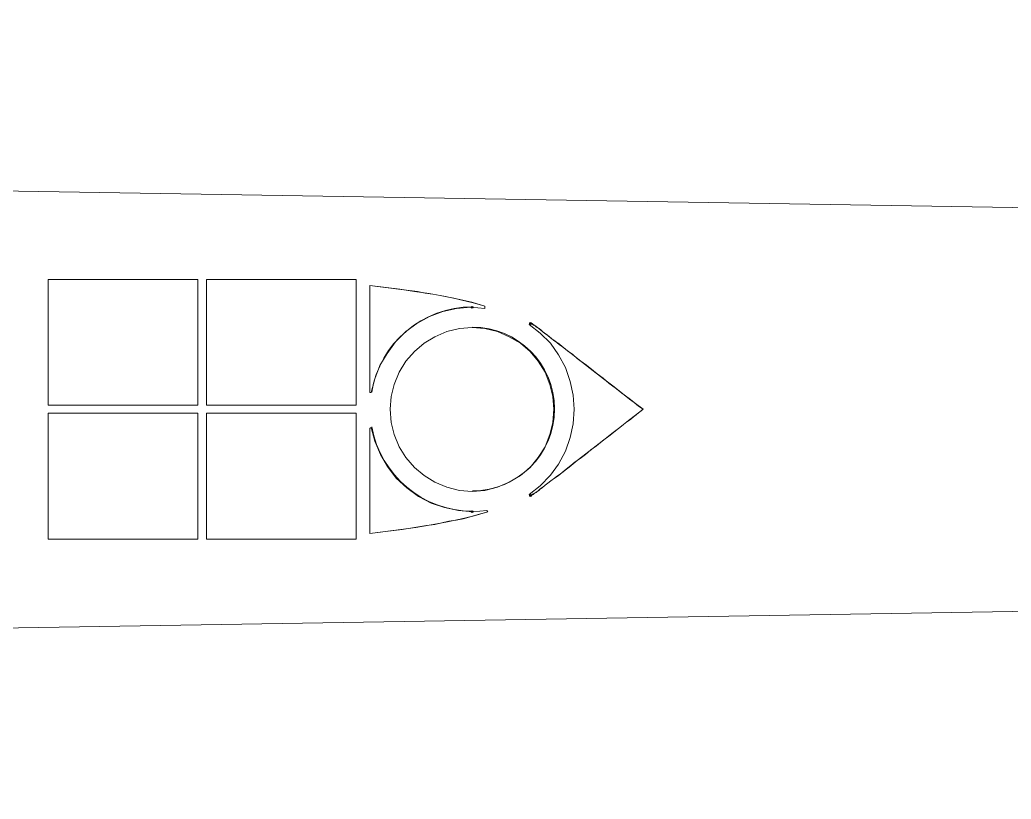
# Model space of a CAD drawing. Header units: centimetres. Extents: x -233 to -82, y 123 to 153.
# Drawn here: x -189.047 to -184.911, y 128.217 to 131.471 of the extents above; entities that cross this region are included whole.
import ezdxf

# ---------------------------------------------------------------- set-up
doc = ezdxf.new("R2010")
doc.units = ezdxf.units.CM
doc.header["$MEASUREMENT"] = 0
doc.layers.add('layer 1', color=7, linetype='Continuous')

msp = doc.modelspace()

# ---------------------------------------------------------------- linework, layer by layer
at = {"layer": 'layer 1', "color": 1, "lineweight": 9}
for points, knots in [([(-232.60443, 128.21747), (-232.60443, 128.21747), (-172.60328, 129.20383), (-172.60328, 129.20383), (-172.60328, 129.20383), (-172.60328, 129.20383), (-172.60328, 130.48445), (-172.60328, 130.48445), (-172.60328, 130.48445), (-172.60328, 130.48445), (-232.60443, 131.47078), (-232.60443, 131.47078)], [0, 0, 0, 0, 0.25, 0.25, 0.25, 0.25, 0.5, 0.5, 0.5, 0.5, 1, 1, 1, 1]), ([(-188.30471, 129.86213), (-188.30471, 129.86213), (-188.92913, 129.86213), (-188.92913, 129.86213), (-188.92913, 129.86213), (-188.92913, 129.86213), (-188.92913, 130.38707), (-188.92913, 130.38707), (-188.92913, 130.38707), (-188.92913, 130.38707), (-188.30471, 130.38707), (-188.30471, 130.38707), (-188.30471, 130.38707), (-188.30471, 130.38707), (-188.30471, 129.86213), (-188.30471, 129.86213), (-188.30471, 129.86213), (-188.30471, 129.86213), (-188.30471, 130.38707), (-188.30471, 130.38707), (-188.30471, 130.38707), (-188.30471, 129.86213), (-188.30471, 129.86213)], [0, 0, 0, 0, 0.1666667, 0.1666667, 0.1666667, 0.1666667, 0.3333333, 0.3333333, 0.3333333, 0.3333333, 0.5, 0.5, 0.5, 0.5, 0.6666667, 0.6666667, 0.6666667, 0.6666667, 1, 1, 1, 1.52494, 1.52494, 1.52494, 1.52494]), ([(-188.26872, 130.38705), (-188.26872, 130.38705), (-187.6443, 130.38705), (-187.6443, 130.38705), (-187.6443, 130.38705), (-187.6443, 130.38705), (-187.6443, 129.86212), (-187.6443, 129.86212), (-187.6443, 129.86212), (-187.6443, 129.86212), (-187.6443, 130.38705), (-187.6443, 130.38705)], [0, 0, 0, 0, 0.25, 0.25, 0.25, 0.25, 0.5, 0.5, 0.5, 0.5, 1, 1, 1, 1]), ([(-187.6443, 129.86213), (-187.6443, 129.86213), (-188.26871, 129.86213), (-188.26871, 129.86213), (-188.26871, 129.86213), (-188.26871, 129.86213), (-188.26871, 130.38706), (-188.26871, 130.38706)], [0, 0, 0, 0, 0.3333333, 0.3333333, 0.3333333, 0.3333333, 1, 1, 1, 1]), ([(-187.5808, 129.91504), (-187.5808, 129.91504), (-187.58715, 129.91504), (-187.58715, 129.91504), (-187.58715, 129.91504), (-187.58715, 129.91504), (-187.58715, 130.36166), (-187.58715, 130.36166), (-187.58715, 130.36166), (-187.58715, 130.36166), (-187.5554, 130.35743), (-187.5554, 130.35743), (-187.5554, 130.35743), (-187.5554, 130.35743), (-187.52154, 130.35319), (-187.52154, 130.35319), (-187.52154, 130.35319), (-187.52154, 130.35319), (-187.45592, 130.34473), (-187.45592, 130.34473), (-187.45592, 130.34473), (-187.45592, 130.34473), (-187.38819, 130.33626), (-187.38819, 130.33626), (-187.38819, 130.33626), (-187.38819, 130.33626), (-187.35647, 130.32991), (-187.35647, 130.32991), (-187.35647, 130.32991), (-187.35647, 130.32991), (-187.32469, 130.32571), (-187.32469, 130.32571), (-187.32469, 130.32571), (-187.32469, 130.32571), (-187.29294, 130.31933), (-187.29294, 130.31933), (-187.29294, 130.31933), (-187.29294, 130.31933), (-187.26546, 130.31509), (-187.26546, 130.31509), (-187.26546, 130.31509), (-187.26546, 130.31509), (-187.23582, 130.30874), (-187.23582, 130.30874), (-187.23582, 130.30874), (-187.23582, 130.30874), (-187.20827, 130.30239), (-187.20827, 130.30239), (-187.20827, 130.30239), (-187.20827, 130.30239), (-187.15535, 130.28969), (-187.15535, 130.28969), (-187.15535, 130.28969), (-187.15535, 130.28969), (-187.10671, 130.27488), (-187.10671, 130.27488), (-187.10671, 130.27488), (-187.10671, 130.27488), (-187.1617, 130.29181), (-187.1617, 130.29181), (-187.1617, 130.29181), (-187.1617, 130.29181), (-187.21885, 130.30451), (-187.21885, 130.30451), (-187.21885, 130.30451), (-187.21885, 130.30451), (-187.27812, 130.31721), (-187.27812, 130.31721), (-187.27812, 130.31721), (-187.27812, 130.31721), (-187.3395, 130.32779), (-187.3395, 130.32779), (-187.3395, 130.32779), (-187.3395, 130.32779), (-187.40089, 130.33626), (-187.40089, 130.33626), (-187.40089, 130.33626), (-187.40089, 130.33626), (-187.46231, 130.34684), (-187.46231, 130.34684), (-187.46231, 130.34684), (-187.46231, 130.34684), (-187.58715, 130.36166), (-187.58715, 130.36166)], [0, 0, 0, 0, 0.0454545, 0.0454545, 0.0454545, 0.0454545, 0.0909091, 0.0909091, 0.0909091, 0.0909091, 0.1363636, 0.1363636, 0.1363636, 0.1363636, 0.1818182, 0.1818182, 0.1818182, 0.1818182, 0.2272727, 0.2272727, 0.2272727, 0.2272727, 0.2727273, 0.2727273, 0.2727273, 0.2727273, 0.3181818, 0.3181818, 0.3181818, 0.3181818, 0.3636364, 0.3636364, 0.3636364, 0.3636364, 0.4090909, 0.4090909, 0.4090909, 0.4090909, 0.4545455, 0.4545455, 0.4545455, 0.4545455, 0.5, 0.5, 0.5, 0.5, 0.5454545, 0.5454545, 0.5454545, 0.5454545, 0.5909091, 0.5909091, 0.5909091, 0.5909091, 0.6363636, 0.6363636, 0.6363636, 0.6363636, 0.6818182, 0.6818182, 0.6818182, 0.6818182, 0.7272727, 0.7272727, 0.7272727, 0.7272727, 0.7727273, 0.7727273, 0.7727273, 0.7727273, 0.8181818, 0.8181818, 0.8181818, 0.8181818, 0.8636364, 0.8636364, 0.8636364, 0.8636364, 0.9090909, 0.9090909, 0.9090909, 0.9090909, 1, 1, 1, 1]), ([(-187.10669, 130.2664), (-187.10669, 130.2664), (-187.16596, 130.27064), (-187.16596, 130.27064), (-187.16596, 130.27064), (-187.16596, 130.27064), (-187.22519, 130.2664), (-187.22519, 130.2664), (-187.22519, 130.2664), (-187.22519, 130.2664), (-187.28234, 130.2537), (-187.28234, 130.2537), (-187.28234, 130.2537), (-187.28234, 130.2537), (-187.33741, 130.23254), (-187.33741, 130.23254), (-187.33741, 130.23254), (-187.33741, 130.23254), (-187.39033, 130.2029), (-187.39033, 130.2029), (-187.39033, 130.2029), (-187.39033, 130.2029), (-187.43686, 130.16904), (-187.43686, 130.16904), (-187.43686, 130.16904), (-187.43686, 130.16904), (-187.47923, 130.1267), (-187.47923, 130.1267), (-187.47923, 130.1267), (-187.47923, 130.1267), (-187.51521, 130.07802), (-187.51521, 130.07802), (-187.51521, 130.07802), (-187.51521, 130.07802), (-187.54484, 130.02722), (-187.54484, 130.02722), (-187.54484, 130.02722), (-187.54484, 130.02722), (-187.56601, 129.97219), (-187.56601, 129.97219), (-187.56601, 129.97219), (-187.56601, 129.97219), (-187.58079, 129.91504), (-187.58079, 129.91504)], [0, 0, 0, 0, 0.0833333, 0.0833333, 0.0833333, 0.0833333, 0.1666667, 0.1666667, 0.1666667, 0.1666667, 0.25, 0.25, 0.25, 0.25, 0.3333333, 0.3333333, 0.3333333, 0.3333333, 0.4166667, 0.4166667, 0.4166667, 0.4166667, 0.5, 0.5, 0.5, 0.5, 0.5833333, 0.5833333, 0.5833333, 0.5833333, 0.6666667, 0.6666667, 0.6666667, 0.6666667, 0.75, 0.75, 0.75, 0.75, 0.8333333, 0.8333333, 0.8333333, 0.8333333, 1, 1, 1, 1]), ([(-187.10669, 130.27488), (-187.10669, 130.27488), (-187.10669, 130.26642), (-187.10669, 130.26642), (-187.10669, 130.26642), (-187.10669, 130.26642), (-187.10669, 130.27488), (-187.10669, 130.27488)], [0, 0, 0, 0, 0.3333333, 0.3333333, 0.3333333, 0.3333333, 1, 1, 1, 1]), ([(-186.81882, 129.84521), (-186.81882, 129.84521), (-186.82305, 129.79014), (-186.82305, 129.79014), (-186.82305, 129.79014), (-186.82305, 129.79014), (-186.83572, 129.73938), (-186.83572, 129.73938), (-186.83572, 129.73938), (-186.83572, 129.73938), (-186.8548, 129.68858), (-186.8548, 129.68858), (-186.8548, 129.68858), (-186.8548, 129.68858), (-186.8844, 129.64413), (-186.8844, 129.64413), (-186.8844, 129.64413), (-186.8844, 129.64413), (-186.9183, 129.60179), (-186.9183, 129.60179), (-186.9183, 129.60179), (-186.9183, 129.60179), (-186.95852, 129.56793), (-186.95852, 129.56793), (-186.95852, 129.56793), (-186.95852, 129.56793), (-187.00505, 129.54037), (-187.00505, 129.54037), (-187.00505, 129.54037), (-187.00505, 129.54037), (-187.05377, 129.51924), (-187.05377, 129.51924), (-187.05377, 129.51924), (-187.05377, 129.51924), (-187.10668, 129.50651), (-187.10668, 129.50651), (-187.10668, 129.50651), (-187.10668, 129.50651), (-187.1596, 129.50231), (-187.1596, 129.50231), (-187.1596, 129.50231), (-187.1596, 129.50231), (-187.21252, 129.50651), (-187.21252, 129.50651), (-187.21252, 129.50651), (-187.21252, 129.50651), (-187.26543, 129.51924), (-187.26543, 129.51924), (-187.26543, 129.51924), (-187.26543, 129.51924), (-187.31623, 129.54037), (-187.31623, 129.54037), (-187.31623, 129.54037), (-187.31623, 129.54037), (-187.36065, 129.56793), (-187.36065, 129.56793), (-187.36065, 129.56793), (-187.36065, 129.56793), (-187.4009, 129.60179), (-187.4009, 129.60179), (-187.4009, 129.60179), (-187.4009, 129.60179), (-187.43688, 129.64413), (-187.43688, 129.64413), (-187.43688, 129.64413), (-187.43688, 129.64413), (-187.4644, 129.68858), (-187.4644, 129.68858), (-187.4644, 129.68858), (-187.4644, 129.68858), (-187.48553, 129.73938), (-187.48553, 129.73938), (-187.48553, 129.73938), (-187.48553, 129.73938), (-187.49827, 129.79014), (-187.49827, 129.79014), (-187.49827, 129.79014), (-187.49827, 129.79014), (-187.5025, 129.84521), (-187.5025, 129.84521), (-187.5025, 129.84521), (-187.5025, 129.84521), (-187.49827, 129.89813), (-187.49827, 129.89813), (-187.49827, 129.89813), (-187.49827, 129.89813), (-187.48553, 129.94889), (-187.48553, 129.94889), (-187.48553, 129.94889), (-187.48553, 129.94889), (-187.4644, 129.99973), (-187.4644, 129.99973), (-187.4644, 129.99973), (-187.4644, 129.99973), (-187.43688, 130.04629), (-187.43688, 130.04629), (-187.43688, 130.04629), (-187.43688, 130.04629), (-187.4009, 130.08651), (-187.4009, 130.08651), (-187.4009, 130.08651), (-187.4009, 130.08651), (-187.36065, 130.12038), (-187.36065, 130.12038), (-187.36065, 130.12038), (-187.36065, 130.12038), (-187.31623, 130.14786), (-187.31623, 130.14786), (-187.31623, 130.14786), (-187.31623, 130.14786), (-187.26543, 130.16906), (-187.26543, 130.16906), (-187.26543, 130.16906), (-187.26543, 130.16906), (-187.21252, 130.18176), (-187.21252, 130.18176), (-187.21252, 130.18176), (-187.21252, 130.18176), (-187.1596, 130.18596), (-187.1596, 130.18596), (-187.1596, 130.18596), (-187.1596, 130.18596), (-187.10668, 130.18176), (-187.10668, 130.18176), (-187.10668, 130.18176), (-187.10668, 130.18176), (-187.05377, 130.16906), (-187.05377, 130.16906), (-187.05377, 130.16906), (-187.05377, 130.16906), (-187.00505, 130.14786), (-187.00505, 130.14786), (-187.00505, 130.14786), (-187.00505, 130.14786), (-186.95852, 130.12038), (-186.95852, 130.12038), (-186.95852, 130.12038), (-186.95852, 130.12038), (-186.9183, 130.08651), (-186.9183, 130.08651), (-186.9183, 130.08651), (-186.9183, 130.08651), (-186.8844, 130.04629), (-186.8844, 130.04629), (-186.8844, 130.04629), (-186.8844, 130.04629), (-186.8548, 129.99973), (-186.8548, 129.99973), (-186.8548, 129.99973), (-186.8548, 129.99973), (-186.83572, 129.94889), (-186.83572, 129.94889), (-186.83572, 129.94889), (-186.83572, 129.94889), (-186.82305, 129.89813), (-186.82305, 129.89813), (-186.82305, 129.89813), (-186.82305, 129.89813), (-186.81882, 129.84521), (-186.81882, 129.84521)], [0, 0, 0, 0, 0.0243902, 0.0243902, 0.0243902, 0.0243902, 0.0487805, 0.0487805, 0.0487805, 0.0487805, 0.0731707, 0.0731707, 0.0731707, 0.0731707, 0.097561, 0.097561, 0.097561, 0.097561, 0.1219512, 0.1219512, 0.1219512, 0.1219512, 0.1463415, 0.1463415, 0.1463415, 0.1463415, 0.1707317, 0.1707317, 0.1707317, 0.1707317, 0.195122, 0.195122, 0.195122, 0.195122, 0.2195122, 0.2195122, 0.2195122, 0.2195122, 0.2439024, 0.2439024, 0.2439024, 0.2439024, 0.2682927, 0.2682927, 0.2682927, 0.2682927, 0.2926829, 0.2926829, 0.2926829, 0.2926829, 0.3170732, 0.3170732, 0.3170732, 0.3170732, 0.3414634, 0.3414634, 0.3414634, 0.3414634, 0.3658537, 0.3658537, 0.3658537, 0.3658537, 0.3902439, 0.3902439, 0.3902439, 0.3902439, 0.4146341, 0.4146341, 0.4146341, 0.4146341, 0.4390244, 0.4390244, 0.4390244, 0.4390244, 0.4634146, 0.4634146, 0.4634146, 0.4634146, 0.4878049, 0.4878049, 0.4878049, 0.4878049, 0.5121951, 0.5121951, 0.5121951, 0.5121951, 0.5365854, 0.5365854, 0.5365854, 0.5365854, 0.5609756, 0.5609756, 0.5609756, 0.5609756, 0.5853659, 0.5853659, 0.5853659, 0.5853659, 0.6097561, 0.6097561, 0.6097561, 0.6097561, 0.6341463, 0.6341463, 0.6341463, 0.6341463, 0.6585366, 0.6585366, 0.6585366, 0.6585366, 0.6829268, 0.6829268, 0.6829268, 0.6829268, 0.7073171, 0.7073171, 0.7073171, 0.7073171, 0.7317073, 0.7317073, 0.7317073, 0.7317073, 0.7560976, 0.7560976, 0.7560976, 0.7560976, 0.7804878, 0.7804878, 0.7804878, 0.7804878, 0.804878, 0.804878, 0.804878, 0.804878, 0.8292683, 0.8292683, 0.8292683, 0.8292683, 0.8536585, 0.8536585, 0.8536585, 0.8536585, 0.8780488, 0.8780488, 0.8780488, 0.8780488, 0.902439, 0.902439, 0.902439, 0.902439, 0.9268293, 0.9268293, 0.9268293, 0.9268293, 0.9512195, 0.9512195, 0.9512195, 0.9512195, 1, 1, 1, 1]), ([(-187.1585, 129.50442), (-186.9697, 129.50442), (-186.8167, 129.65749), (-186.8167, 129.84626), (-186.8167, 129.84626), (-186.8167, 130.03503), (-186.9697, 130.18807), (-187.1585, 130.1881)], [0, 0, 0, 0, 0.3333333, 0.3333333, 0.3333333, 0.3333333, 1, 1, 1, 1]), ([(-186.92252, 130.19868), (-186.92252, 130.19868), (-186.91617, 130.20506), (-186.91617, 130.20506), (-186.91617, 130.20506), (-186.91617, 130.20506), (-186.91617, 130.20291), (-186.91617, 130.20291), (-186.91617, 130.20291), (-186.91617, 130.20291), (-186.91409, 130.20291), (-186.91409, 130.20291), (-186.91409, 130.20291), (-186.91409, 130.20291), (-186.91193, 130.20291), (-186.91193, 130.20291), (-186.91193, 130.20291), (-186.91193, 130.20291), (-186.90985, 130.20291), (-186.90985, 130.20291), (-186.90985, 130.20291), (-186.90985, 130.20291), (-186.90562, 130.19868), (-186.90562, 130.19868), (-186.90562, 130.19868), (-186.90562, 130.19868), (-186.89923, 130.19444), (-186.89923, 130.19444), (-186.89923, 130.19444), (-186.89923, 130.19444), (-186.89288, 130.19024), (-186.89288, 130.19024), (-186.89288, 130.19024), (-186.89288, 130.19024), (-186.8823, 130.18178), (-186.8823, 130.18178), (-186.8823, 130.18178), (-186.8823, 130.18178), (-186.87175, 130.17328), (-186.87175, 130.17328), (-186.87175, 130.17328), (-186.87175, 130.17328), (-186.85902, 130.16481), (-186.85902, 130.16481), (-186.85902, 130.16481), (-186.85902, 130.16481), (-186.84632, 130.15423), (-186.84632, 130.15423), (-186.84632, 130.15423), (-186.84632, 130.15423), (-186.8315, 130.14153), (-186.8315, 130.14153), (-186.8315, 130.14153), (-186.8315, 130.14153), (-186.81457, 130.13094), (-186.81457, 130.13094), (-186.81457, 130.13094), (-186.81457, 130.13094), (-186.79763, 130.11613), (-186.79763, 130.11613), (-186.79763, 130.11613), (-186.79763, 130.11613), (-186.77858, 130.10343), (-186.77858, 130.10343), (-186.77858, 130.10343), (-186.77858, 130.10343), (-186.76165, 130.08861), (-186.76165, 130.08861), (-186.76165, 130.08861), (-186.76165, 130.08861), (-186.74048, 130.07379), (-186.74048, 130.07379), (-186.74048, 130.07379), (-186.74048, 130.07379), (-186.72147, 130.05686), (-186.72147, 130.05686), (-186.72147, 130.05686), (-186.72147, 130.05686), (-186.70027, 130.03993), (-186.70027, 130.03993), (-186.70027, 130.03993), (-186.70027, 130.03993), (-186.65582, 130.00606), (-186.65582, 130.00606), (-186.65582, 130.00606), (-186.65582, 130.00606), (-186.6114, 129.97219), (-186.6114, 129.97219), (-186.6114, 129.97219), (-186.6114, 129.97219), (-186.56692, 129.93833), (-186.56692, 129.93833), (-186.56692, 129.93833), (-186.56692, 129.93833), (-186.52462, 129.90446), (-186.52462, 129.90446), (-186.52462, 129.90446), (-186.52462, 129.90446), (-186.50342, 129.88756), (-186.50342, 129.88756), (-186.50342, 129.88756), (-186.50342, 129.88756), (-186.48437, 129.87274), (-186.48437, 129.87274), (-186.48437, 129.87274), (-186.48437, 129.87274), (-186.46532, 129.85789), (-186.46532, 129.85789), (-186.46532, 129.85789), (-186.46532, 129.85789), (-186.44627, 129.84519), (-186.44627, 129.84519), (-186.44627, 129.84519), (-186.44627, 129.84519), (-186.47802, 129.86848), (-186.47802, 129.86848), (-186.47802, 129.86848), (-186.47802, 129.86848), (-186.50557, 129.88964), (-186.50557, 129.88964), (-186.50557, 129.88964), (-186.50557, 129.88964), (-186.5352, 129.91293), (-186.5352, 129.91293), (-186.5352, 129.91293), (-186.5352, 129.91293), (-186.56272, 129.93409), (-186.56272, 129.93409), (-186.56272, 129.93409), (-186.56272, 129.93409), (-186.58812, 129.95314), (-186.58812, 129.95314), (-186.58812, 129.95314), (-186.58812, 129.95314), (-186.61348, 129.97431), (-186.61348, 129.97431), (-186.61348, 129.97431), (-186.61348, 129.97431), (-186.63888, 129.99339), (-186.63888, 129.99339), (-186.63888, 129.99339), (-186.63888, 129.99339), (-186.66217, 130.01241), (-186.66217, 130.01241), (-186.66217, 130.01241), (-186.66217, 130.01241), (-186.68337, 130.02934), (-186.68337, 130.02934), (-186.68337, 130.02934), (-186.68337, 130.02934), (-186.70665, 130.04631), (-186.70665, 130.04631), (-186.70665, 130.04631), (-186.70665, 130.04631), (-186.72567, 130.06113), (-186.72567, 130.06113), (-186.72567, 130.06113), (-186.72567, 130.06113), (-186.74687, 130.07803), (-186.74687, 130.07803), (-186.74687, 130.07803), (-186.74687, 130.07803), (-186.76377, 130.09073), (-186.76377, 130.09073), (-186.76377, 130.09073), (-186.76377, 130.09073), (-186.78282, 130.10554), (-186.78282, 130.10554), (-186.78282, 130.10554), (-186.78282, 130.10554), (-186.79763, 130.11824), (-186.79763, 130.11824), (-186.79763, 130.11824), (-186.79763, 130.11824), (-186.81457, 130.12886), (-186.81457, 130.12886), (-186.81457, 130.12886), (-186.81457, 130.12886), (-186.8273, 130.13941), (-186.8273, 130.13941), (-186.8273, 130.13941), (-186.8273, 130.13941), (-186.83997, 130.14999), (-186.83997, 130.14999), (-186.83997, 130.14999), (-186.83997, 130.14999), (-186.8527, 130.15846), (-186.8527, 130.15846), (-186.8527, 130.15846), (-186.8527, 130.15846), (-186.86325, 130.16696), (-186.86325, 130.16696), (-186.86325, 130.16696), (-186.86325, 130.16696), (-186.87175, 130.17539), (-186.87175, 130.17539), (-186.87175, 130.17539), (-186.87175, 130.17539), (-186.88022, 130.18178), (-186.88022, 130.18178), (-186.88022, 130.18178), (-186.88022, 130.18178), (-186.88865, 130.18598), (-186.88865, 130.18598), (-186.88865, 130.18598), (-186.88865, 130.18598), (-186.89504, 130.19024), (-186.89504, 130.19024), (-186.89504, 130.19024), (-186.89504, 130.19024), (-186.89923, 130.19444), (-186.89923, 130.19444), (-186.89923, 130.19444), (-186.89923, 130.19444), (-186.90347, 130.19656), (-186.90347, 130.19656), (-186.90347, 130.19656), (-186.90347, 130.19656), (-186.9077, 130.20079), (-186.9077, 130.20079), (-186.9077, 130.20079), (-186.9077, 130.20079), (-186.90985, 130.20079), (-186.90985, 130.20079), (-186.90985, 130.20079), (-186.90985, 130.20079), (-186.91193, 130.20291), (-186.91193, 130.20291), (-186.91193, 130.20291), (-186.91193, 130.20291), (-186.91409, 130.20291), (-186.91409, 130.20291)], [0, 0, 0, 0, 0.0169492, 0.0169492, 0.0169492, 0.0169492, 0.0338983, 0.0338983, 0.0338983, 0.0338983, 0.0508475, 0.0508475, 0.0508475, 0.0508475, 0.0677966, 0.0677966, 0.0677966, 0.0677966, 0.0847458, 0.0847458, 0.0847458, 0.0847458, 0.1016949, 0.1016949, 0.1016949, 0.1016949, 0.1186441, 0.1186441, 0.1186441, 0.1186441, 0.1355932, 0.1355932, 0.1355932, 0.1355932, 0.1525424, 0.1525424, 0.1525424, 0.1525424, 0.1694915, 0.1694915, 0.1694915, 0.1694915, 0.1864407, 0.1864407, 0.1864407, 0.1864407, 0.2033898, 0.2033898, 0.2033898, 0.2033898, 0.220339, 0.220339, 0.220339, 0.220339, 0.2372881, 0.2372881, 0.2372881, 0.2372881, 0.2542373, 0.2542373, 0.2542373, 0.2542373, 0.2711864, 0.2711864, 0.2711864, 0.2711864, 0.2881356, 0.2881356, 0.2881356, 0.2881356, 0.3050847, 0.3050847, 0.3050847, 0.3050847, 0.3220339, 0.3220339, 0.3220339, 0.3220339, 0.3389831, 0.3389831, 0.3389831, 0.3389831, 0.3559322, 0.3559322, 0.3559322, 0.3559322, 0.3728814, 0.3728814, 0.3728814, 0.3728814, 0.3898305, 0.3898305, 0.3898305, 0.3898305, 0.4067797, 0.4067797, 0.4067797, 0.4067797, 0.4237288, 0.4237288, 0.4237288, 0.4237288, 0.440678, 0.440678, 0.440678, 0.440678, 0.4576271, 0.4576271, 0.4576271, 0.4576271, 0.4745763, 0.4745763, 0.4745763, 0.4745763, 0.4915254, 0.4915254, 0.4915254, 0.4915254, 0.5084746, 0.5084746, 0.5084746, 0.5084746, 0.5254237, 0.5254237, 0.5254237, 0.5254237, 0.5423729, 0.5423729, 0.5423729, 0.5423729, 0.559322, 0.559322, 0.559322, 0.559322, 0.5762712, 0.5762712, 0.5762712, 0.5762712, 0.5932203, 0.5932203, 0.5932203, 0.5932203, 0.6101695, 0.6101695, 0.6101695, 0.6101695, 0.6271186, 0.6271186, 0.6271186, 0.6271186, 0.6440678, 0.6440678, 0.6440678, 0.6440678, 0.6610169, 0.6610169, 0.6610169, 0.6610169, 0.6779661, 0.6779661, 0.6779661, 0.6779661, 0.6949153, 0.6949153, 0.6949153, 0.6949153, 0.7118644, 0.7118644, 0.7118644, 0.7118644, 0.7288136, 0.7288136, 0.7288136, 0.7288136, 0.7457627, 0.7457627, 0.7457627, 0.7457627, 0.7627119, 0.7627119, 0.7627119, 0.7627119, 0.779661, 0.779661, 0.779661, 0.779661, 0.7966102, 0.7966102, 0.7966102, 0.7966102, 0.8135593, 0.8135593, 0.8135593, 0.8135593, 0.8305085, 0.8305085, 0.8305085, 0.8305085, 0.8474576, 0.8474576, 0.8474576, 0.8474576, 0.8644068, 0.8644068, 0.8644068, 0.8644068, 0.8813559, 0.8813559, 0.8813559, 0.8813559, 0.8983051, 0.8983051, 0.8983051, 0.8983051, 0.9152542, 0.9152542, 0.9152542, 0.9152542, 0.9322034, 0.9322034, 0.9322034, 0.9322034, 0.9491525, 0.9491525, 0.9491525, 0.9491525, 0.9661017, 0.9661017, 0.9661017, 0.9661017, 1, 1, 1, 1]), ([(-186.92252, 130.19868), (-186.92252, 130.19868), (-186.87599, 130.16269), (-186.87599, 130.16269), (-186.87599, 130.16269), (-186.87599, 130.16269), (-186.83362, 130.12036), (-186.83362, 130.12036), (-186.83362, 130.12036), (-186.83362, 130.12036), (-186.79979, 130.07168), (-186.79979, 130.07168), (-186.79979, 130.07168), (-186.79979, 130.07168), (-186.77015, 130.01876), (-186.77015, 130.01876), (-186.77015, 130.01876), (-186.77015, 130.01876), (-186.7511, 129.96161), (-186.7511, 129.96161), (-186.7511, 129.96161), (-186.7511, 129.96161), (-186.73837, 129.90446), (-186.73837, 129.90446), (-186.73837, 129.90446), (-186.73837, 129.90446), (-186.73413, 129.84519), (-186.73413, 129.84519), (-186.73413, 129.84519), (-186.73413, 129.84519), (-186.73837, 129.78381), (-186.73837, 129.78381), (-186.73837, 129.78381), (-186.73837, 129.78381), (-186.7511, 129.72666), (-186.7511, 129.72666), (-186.7511, 129.72666), (-186.7511, 129.72666), (-186.77015, 129.66951), (-186.77015, 129.66951), (-186.77015, 129.66951), (-186.77015, 129.66951), (-186.79979, 129.61659), (-186.79979, 129.61659), (-186.79979, 129.61659), (-186.79979, 129.61659), (-186.83362, 129.57006), (-186.83362, 129.57006), (-186.83362, 129.57006), (-186.83362, 129.57006), (-186.87599, 129.52558), (-186.87599, 129.52558), (-186.87599, 129.52558), (-186.87599, 129.52558), (-186.92252, 129.48959), (-186.92252, 129.48959), (-186.92252, 129.48959), (-186.92252, 129.48959), (-186.91832, 129.48324), (-186.91832, 129.48324), (-186.91832, 129.48324), (-186.91832, 129.48324), (-186.90562, 129.49171), (-186.90562, 129.49171), (-186.90562, 129.49171), (-186.90562, 129.49171), (-186.89288, 129.49806), (-186.89288, 129.49806), (-186.89288, 129.49806), (-186.89288, 129.49806), (-186.88022, 129.50864), (-186.88022, 129.50864), (-186.88022, 129.50864), (-186.88022, 129.50864), (-186.86748, 129.51714), (-186.86748, 129.51714), (-186.86748, 129.51714), (-186.86748, 129.51714), (-186.85478, 129.52769), (-186.85478, 129.52769), (-186.85478, 129.52769), (-186.85478, 129.52769), (-186.8442, 129.53616), (-186.8442, 129.53616), (-186.8442, 129.53616), (-186.8442, 129.53616), (-186.8315, 129.54678), (-186.8315, 129.54678), (-186.8315, 129.54678), (-186.8315, 129.54678), (-186.81668, 129.55733), (-186.81668, 129.55733), (-186.81668, 129.55733), (-186.81668, 129.55733), (-186.80402, 129.56791), (-186.80402, 129.56791), (-186.80402, 129.56791), (-186.80402, 129.56791), (-186.78705, 129.57849), (-186.78705, 129.57849), (-186.78705, 129.57849), (-186.78705, 129.57849), (-186.77223, 129.59119), (-186.77223, 129.59119), (-186.77223, 129.59119), (-186.77223, 129.59119), (-186.75534, 129.60389), (-186.75534, 129.60389), (-186.75534, 129.60389), (-186.75534, 129.60389), (-186.72147, 129.63141), (-186.72147, 129.63141), (-186.72147, 129.63141), (-186.72147, 129.63141), (-186.68545, 129.65893), (-186.68545, 129.65893), (-186.68545, 129.65893), (-186.68545, 129.65893), (-186.6114, 129.71608), (-186.6114, 129.71608), (-186.6114, 129.71608), (-186.6114, 129.71608), (-186.57754, 129.74363), (-186.57754, 129.74363), (-186.57754, 129.74363), (-186.57754, 129.74363), (-186.54367, 129.76899), (-186.54367, 129.76899), (-186.54367, 129.76899), (-186.54367, 129.76899), (-186.52882, 129.78173), (-186.52882, 129.78173), (-186.52882, 129.78173), (-186.52882, 129.78173), (-186.514, 129.79228), (-186.514, 129.79228), (-186.514, 129.79228), (-186.514, 129.79228), (-186.49918, 129.80286), (-186.49918, 129.80286), (-186.49918, 129.80286), (-186.49918, 129.80286), (-186.48652, 129.81344), (-186.48652, 129.81344), (-186.48652, 129.81344), (-186.48652, 129.81344), (-186.4759, 129.82191), (-186.4759, 129.82191), (-186.4759, 129.82191), (-186.4759, 129.82191), (-186.46532, 129.83038), (-186.46532, 129.83038), (-186.46532, 129.83038), (-186.46532, 129.83038), (-186.45473, 129.83884), (-186.45473, 129.83884), (-186.45473, 129.83884), (-186.45473, 129.83884), (-186.44627, 129.84519), (-186.44627, 129.84519), (-186.44627, 129.84519), (-186.44627, 129.84519), (-186.47802, 129.81983), (-186.47802, 129.81983), (-186.47802, 129.81983), (-186.47802, 129.81983), (-186.50765, 129.79863), (-186.50765, 129.79863), (-186.50765, 129.79863), (-186.50765, 129.79863), (-186.5352, 129.77534), (-186.5352, 129.77534), (-186.5352, 129.77534), (-186.5352, 129.77534), (-186.56272, 129.75418), (-186.56272, 129.75418), (-186.56272, 129.75418), (-186.56272, 129.75418), (-186.5902, 129.73301), (-186.5902, 129.73301), (-186.5902, 129.73301), (-186.5902, 129.73301), (-186.61564, 129.71399), (-186.61564, 129.71399), (-186.61564, 129.71399), (-186.61564, 129.71399), (-186.64104, 129.69279), (-186.64104, 129.69279), (-186.64104, 129.69279), (-186.64104, 129.69279), (-186.66432, 129.67589), (-186.66432, 129.67589), (-186.66432, 129.67589), (-186.66432, 129.67589), (-186.68757, 129.65681), (-186.68757, 129.65681), (-186.68757, 129.65681), (-186.68757, 129.65681), (-186.70873, 129.63988), (-186.70873, 129.63988), (-186.70873, 129.63988), (-186.70873, 129.63988), (-186.7299, 129.62506), (-186.7299, 129.62506), (-186.7299, 129.62506), (-186.7299, 129.62506), (-186.74895, 129.61024), (-186.74895, 129.61024), (-186.74895, 129.61024), (-186.74895, 129.61024), (-186.768, 129.59543), (-186.768, 129.59543), (-186.768, 129.59543), (-186.768, 129.59543), (-186.78497, 129.58061), (-186.78497, 129.58061), (-186.78497, 129.58061), (-186.78497, 129.58061), (-186.80187, 129.56791), (-186.80187, 129.56791), (-186.80187, 129.56791), (-186.80187, 129.56791), (-186.81668, 129.55733), (-186.81668, 129.55733), (-186.81668, 129.55733), (-186.81668, 129.55733), (-186.8315, 129.54678), (-186.8315, 129.54678), (-186.8315, 129.54678), (-186.8315, 129.54678), (-186.8442, 129.53616), (-186.8442, 129.53616), (-186.8442, 129.53616), (-186.8442, 129.53616), (-186.85478, 129.52769), (-186.85478, 129.52769), (-186.85478, 129.52769), (-186.85478, 129.52769), (-186.8654, 129.51923), (-186.8654, 129.51923), (-186.8654, 129.51923), (-186.8654, 129.51923), (-186.87599, 129.51288), (-186.87599, 129.51288), (-186.87599, 129.51288), (-186.87599, 129.51288), (-186.8823, 129.50653), (-186.8823, 129.50653), (-186.8823, 129.50653), (-186.8823, 129.50653), (-186.8908, 129.50018), (-186.8908, 129.50018), (-186.8908, 129.50018), (-186.8908, 129.50018), (-186.89712, 129.49594), (-186.89712, 129.49594), (-186.89712, 129.49594), (-186.89712, 129.49594), (-186.90135, 129.49386), (-186.90135, 129.49386), (-186.90135, 129.49386), (-186.90135, 129.49386), (-186.90562, 129.48959), (-186.90562, 129.48959), (-186.90562, 129.48959), (-186.90562, 129.48959), (-186.9077, 129.48748), (-186.9077, 129.48748), (-186.9077, 129.48748), (-186.9077, 129.48748), (-186.90985, 129.48748), (-186.90985, 129.48748), (-186.90985, 129.48748), (-186.90985, 129.48748), (-186.91409, 129.48536), (-186.91409, 129.48536)], [0, 0, 0, 0, 0.0142857, 0.0142857, 0.0142857, 0.0142857, 0.0285714, 0.0285714, 0.0285714, 0.0285714, 0.0428571, 0.0428571, 0.0428571, 0.0428571, 0.0571429, 0.0571429, 0.0571429, 0.0571429, 0.0714286, 0.0714286, 0.0714286, 0.0714286, 0.0857143, 0.0857143, 0.0857143, 0.0857143, 0.1, 0.1, 0.1, 0.1, 0.1142857, 0.1142857, 0.1142857, 0.1142857, 0.1285714, 0.1285714, 0.1285714, 0.1285714, 0.1428571, 0.1428571, 0.1428571, 0.1428571, 0.1571429, 0.1571429, 0.1571429, 0.1571429, 0.1714286, 0.1714286, 0.1714286, 0.1714286, 0.1857143, 0.1857143, 0.1857143, 0.1857143, 0.2, 0.2, 0.2, 0.2, 0.2142857, 0.2142857, 0.2142857, 0.2142857, 0.2285714, 0.2285714, 0.2285714, 0.2285714, 0.2428571, 0.2428571, 0.2428571, 0.2428571, 0.2571429, 0.2571429, 0.2571429, 0.2571429, 0.2714286, 0.2714286, 0.2714286, 0.2714286, 0.2857143, 0.2857143, 0.2857143, 0.2857143, 0.3, 0.3, 0.3, 0.3, 0.3142857, 0.3142857, 0.3142857, 0.3142857, 0.3285714, 0.3285714, 0.3285714, 0.3285714, 0.3428571, 0.3428571, 0.3428571, 0.3428571, 0.3571429, 0.3571429, 0.3571429, 0.3571429, 0.3714286, 0.3714286, 0.3714286, 0.3714286, 0.3857143, 0.3857143, 0.3857143, 0.3857143, 0.4, 0.4, 0.4, 0.4, 0.4142857, 0.4142857, 0.4142857, 0.4142857, 0.4285714, 0.4285714, 0.4285714, 0.4285714, 0.4428571, 0.4428571, 0.4428571, 0.4428571, 0.4571429, 0.4571429, 0.4571429, 0.4571429, 0.4714286, 0.4714286, 0.4714286, 0.4714286, 0.4857143, 0.4857143, 0.4857143, 0.4857143, 0.5, 0.5, 0.5, 0.5, 0.5142857, 0.5142857, 0.5142857, 0.5142857, 0.5285714, 0.5285714, 0.5285714, 0.5285714, 0.5428571, 0.5428571, 0.5428571, 0.5428571, 0.5571429, 0.5571429, 0.5571429, 0.5571429, 0.5714286, 0.5714286, 0.5714286, 0.5714286, 0.5857143, 0.5857143, 0.5857143, 0.5857143, 0.6, 0.6, 0.6, 0.6, 0.6142857, 0.6142857, 0.6142857, 0.6142857, 0.6285714, 0.6285714, 0.6285714, 0.6285714, 0.6428571, 0.6428571, 0.6428571, 0.6428571, 0.6571429, 0.6571429, 0.6571429, 0.6571429, 0.6714286, 0.6714286, 0.6714286, 0.6714286, 0.6857143, 0.6857143, 0.6857143, 0.6857143, 0.7, 0.7, 0.7, 0.7, 0.7142857, 0.7142857, 0.7142857, 0.7142857, 0.7285714, 0.7285714, 0.7285714, 0.7285714, 0.7428571, 0.7428571, 0.7428571, 0.7428571, 0.7571429, 0.7571429, 0.7571429, 0.7571429, 0.7714286, 0.7714286, 0.7714286, 0.7714286, 0.7857143, 0.7857143, 0.7857143, 0.7857143, 0.8, 0.8, 0.8, 0.8, 0.8142857, 0.8142857, 0.8142857, 0.8142857, 0.8285714, 0.8285714, 0.8285714, 0.8285714, 0.8428571, 0.8428571, 0.8428571, 0.8428571, 0.8571429, 0.8571429, 0.8571429, 0.8571429, 0.8714286, 0.8714286, 0.8714286, 0.8714286, 0.8857143, 0.8857143, 0.8857143, 0.8857143, 0.9, 0.9, 0.9, 0.9, 0.9142857, 0.9142857, 0.9142857, 0.9142857, 0.9285714, 0.9285714, 0.9285714, 0.9285714, 0.9428571, 0.9428571, 0.9428571, 0.9428571, 0.9571429, 0.9571429, 0.9571429, 0.9571429, 0.9714286, 0.9714286, 0.9714286, 0.9714286, 1, 1, 1, 1]), ([(-188.30471, 129.30333), (-188.30471, 129.30333), (-188.92913, 129.30333), (-188.92913, 129.30333), (-188.92913, 129.30333), (-188.92913, 129.30333), (-188.92913, 129.82827), (-188.92913, 129.82827), (-188.92913, 129.82827), (-188.92913, 129.82827), (-188.30471, 129.82827), (-188.30471, 129.82827), (-188.30471, 129.82827), (-188.30471, 129.82827), (-188.30471, 129.30333), (-188.30471, 129.30333)], [0, 0, 0, 0, 0.2, 0.2, 0.2, 0.2, 0.4, 0.4, 0.4, 0.4, 0.6, 0.6, 0.6, 0.6, 1, 1, 1, 1]), ([(-187.6443, 129.30333), (-187.6443, 129.30333), (-188.26871, 129.30333), (-188.26871, 129.30333), (-188.26871, 129.30333), (-188.26871, 129.30333), (-188.26871, 129.82826), (-188.26871, 129.82826), (-188.26871, 129.82826), (-188.26871, 129.82826), (-187.6443, 129.82826), (-187.6443, 129.82826)], [0, 0, 0, 0, 0.25, 0.25, 0.25, 0.25, 0.5, 0.5, 0.5, 0.5, 1, 1, 1, 1]), ([(-187.6443, 129.82826), (-187.6443, 129.82826), (-187.6443, 129.30333), (-187.6443, 129.30333), (-187.6443, 129.30333), (-187.6443, 129.30333), (-187.6443, 129.82826), (-187.6443, 129.82826)], [0, 0, 0, 0, 0.3333333, 0.3333333, 0.3333333, 0.3333333, 1, 1, 1, 1]), ([(-187.58714, 129.32662), (-187.58714, 129.32662), (-187.58714, 129.76477), (-187.58714, 129.76477), (-187.58714, 129.76477), (-187.58714, 129.76477), (-187.58079, 129.769), (-187.58079, 129.769), (-187.58079, 129.769), (-187.58079, 129.769), (-187.56598, 129.71185), (-187.56598, 129.71185), (-187.56598, 129.71185), (-187.56598, 129.71185), (-187.54269, 129.65678), (-187.54269, 129.65678), (-187.54269, 129.65678), (-187.54269, 129.65678), (-187.51306, 129.60602), (-187.51306, 129.60602), (-187.51306, 129.60602), (-187.51306, 129.60602), (-187.47711, 129.55734), (-187.47711, 129.55734), (-187.47711, 129.55734), (-187.47711, 129.55734), (-187.43263, 129.51712), (-187.43263, 129.51712), (-187.43263, 129.51712), (-187.43263, 129.51712), (-187.38394, 129.48114), (-187.38394, 129.48114), (-187.38394, 129.48114), (-187.38394, 129.48114), (-187.33103, 129.45362), (-187.33103, 129.45362), (-187.33103, 129.45362), (-187.33103, 129.45362), (-187.27603, 129.43457), (-187.27603, 129.43457), (-187.27603, 129.43457), (-187.27603, 129.43457), (-187.21673, 129.42187), (-187.21673, 129.42187), (-187.21673, 129.42187), (-187.21673, 129.42187), (-187.15746, 129.41764), (-187.15746, 129.41764), (-187.15746, 129.41764), (-187.15746, 129.41764), (-187.09823, 129.42187), (-187.09823, 129.42187)], [0, 0, 0, 0, 0.0714286, 0.0714286, 0.0714286, 0.0714286, 0.1428571, 0.1428571, 0.1428571, 0.1428571, 0.2142857, 0.2142857, 0.2142857, 0.2142857, 0.2857143, 0.2857143, 0.2857143, 0.2857143, 0.3571429, 0.3571429, 0.3571429, 0.3571429, 0.4285714, 0.4285714, 0.4285714, 0.4285714, 0.5, 0.5, 0.5, 0.5, 0.5714286, 0.5714286, 0.5714286, 0.5714286, 0.6428571, 0.6428571, 0.6428571, 0.6428571, 0.7142857, 0.7142857, 0.7142857, 0.7142857, 0.7857143, 0.7857143, 0.7857143, 0.7857143, 0.8571429, 0.8571429, 0.8571429, 0.8571429, 1, 1, 1, 1]), ([(-187.09822, 129.42188), (-187.09822, 129.42188), (-187.09398, 129.41764), (-187.09398, 129.41764), (-187.09398, 129.41764), (-187.09398, 129.41764), (-187.09822, 129.42188), (-187.09822, 129.42188)], [0, 0, 0, 0, 0.3333333, 0.3333333, 0.3333333, 0.3333333, 1, 1, 1, 1]), ([(-187.09398, 129.41764), (-187.09398, 129.41764), (-187.09398, 129.41764), (-187.09398, 129.41764), (-187.09398, 129.41764), (-187.09398, 129.41764), (-187.14478, 129.40282), (-187.14478, 129.40282), (-187.14478, 129.40282), (-187.14478, 129.40282), (-187.17229, 129.39436), (-187.17229, 129.39436), (-187.17229, 129.39436), (-187.17229, 129.39436), (-187.19769, 129.38801), (-187.19769, 129.38801), (-187.19769, 129.38801), (-187.19769, 129.38801), (-187.22733, 129.38162), (-187.22733, 129.38162), (-187.22733, 129.38162), (-187.22733, 129.38162), (-187.25696, 129.37739), (-187.25696, 129.37739), (-187.25696, 129.37739), (-187.25696, 129.37739), (-187.28659, 129.37107), (-187.28659, 129.37107), (-187.28659, 129.37107), (-187.28659, 129.37107), (-187.31623, 129.36472), (-187.31623, 129.36472), (-187.31623, 129.36472), (-187.31623, 129.36472), (-187.35009, 129.36049), (-187.35009, 129.36049), (-187.35009, 129.36049), (-187.35009, 129.36049), (-187.38396, 129.3541), (-187.38396, 129.3541), (-187.38396, 129.3541), (-187.38396, 129.3541), (-187.45169, 129.34356), (-187.45169, 129.34356), (-187.45169, 129.34356), (-187.45169, 129.34356), (-187.52154, 129.33509), (-187.52154, 129.33509), (-187.52154, 129.33509), (-187.52154, 129.33509), (-187.55333, 129.33086), (-187.55333, 129.33086), (-187.55333, 129.33086), (-187.55333, 129.33086), (-187.58713, 129.32662), (-187.58713, 129.32662), (-187.58713, 129.32662), (-187.58713, 129.32662), (-187.45804, 129.34356), (-187.45804, 129.34356), (-187.45804, 129.34356), (-187.45804, 129.34356), (-187.39458, 129.35202), (-187.39458, 129.35202), (-187.39458, 129.35202), (-187.39458, 129.35202), (-187.33104, 129.36257), (-187.33104, 129.36257), (-187.33104, 129.36257), (-187.33104, 129.36257), (-187.26963, 129.37319), (-187.26963, 129.37319), (-187.26963, 129.37319), (-187.26963, 129.37319), (-187.21039, 129.38589), (-187.21039, 129.38589), (-187.21039, 129.38589), (-187.21039, 129.38589), (-187.15113, 129.40071), (-187.15113, 129.40071), (-187.15113, 129.40071), (-187.15113, 129.40071), (-187.09398, 129.41764), (-187.09398, 129.41764)], [0, 0, 0, 0, 0.0454545, 0.0454545, 0.0454545, 0.0454545, 0.0909091, 0.0909091, 0.0909091, 0.0909091, 0.1363636, 0.1363636, 0.1363636, 0.1363636, 0.1818182, 0.1818182, 0.1818182, 0.1818182, 0.2272727, 0.2272727, 0.2272727, 0.2272727, 0.2727273, 0.2727273, 0.2727273, 0.2727273, 0.3181818, 0.3181818, 0.3181818, 0.3181818, 0.3636364, 0.3636364, 0.3636364, 0.3636364, 0.4090909, 0.4090909, 0.4090909, 0.4090909, 0.4545455, 0.4545455, 0.4545455, 0.4545455, 0.5, 0.5, 0.5, 0.5, 0.5454545, 0.5454545, 0.5454545, 0.5454545, 0.5909091, 0.5909091, 0.5909091, 0.5909091, 0.6363636, 0.6363636, 0.6363636, 0.6363636, 0.6818182, 0.6818182, 0.6818182, 0.6818182, 0.7272727, 0.7272727, 0.7272727, 0.7272727, 0.7727273, 0.7727273, 0.7727273, 0.7727273, 0.8181818, 0.8181818, 0.8181818, 0.8181818, 0.8636364, 0.8636364, 0.8636364, 0.8636364, 0.9090909, 0.9090909, 0.9090909, 0.9090909, 1, 1, 1, 1])]:
    msp.add_open_spline(points, degree=3, knots=knots, dxfattribs=at)
for points in [[(-187.15854, 130.27278), (-187.36714, 130.27278), (-187.54511, 130.1219), (-187.5793, 129.91612)], [(-186.91618, 130.20291), (-186.91618, 130.20291), (-186.91618, 130.20506), (-186.91618, 130.20506)], [(-188.30471, 129.82827), (-188.30471, 129.82827), (-188.30471, 129.30333), (-188.30471, 129.30333)], [(-187.57853, 129.77186), (-187.54244, 129.5682), (-187.36542, 129.41976), (-187.15855, 129.41976)]]:
    msp.add_open_spline(points, degree=3, dxfattribs=at)
at = {"layer": 'layer 1', "color": 1}
for points in [[(-187.15961, 130.27065), (-187.15961, 130.27065), (-187.1558, 130.27065), (-187.1558, 130.27065), (-187.1558, 130.27065), (-187.1558, 130.27275), (-187.15751, 130.27446), (-187.15961, 130.27446), (-187.15961, 130.27446), (-187.16171, 130.27446), (-187.16342, 130.27275), (-187.16342, 130.27065), (-187.16342, 130.27065), (-187.16342, 130.26855), (-187.16171, 130.26684), (-187.15961, 130.26684), (-187.15961, 130.26684), (-187.15751, 130.26684), (-187.1558, 130.26855), (-187.1558, 130.27065), (-187.1558, 130.27065), (-187.1558, 130.27065), (-187.15961, 130.27065), (-187.15961, 130.27065)], [(-186.91618, 130.20292), (-186.91618, 130.20292), (-186.91237, 130.20292), (-186.91237, 130.20292), (-186.91237, 130.20292), (-186.91237, 130.20502), (-186.91408, 130.20673), (-186.91618, 130.20673), (-186.91618, 130.20673), (-186.91828, 130.20673), (-186.91999, 130.20502), (-186.91999, 130.20292), (-186.91999, 130.20292), (-186.91999, 130.20082), (-186.91828, 130.19911), (-186.91618, 130.19911), (-186.91618, 130.19911), (-186.91408, 130.19911), (-186.91237, 130.20082), (-186.91237, 130.20292), (-186.91237, 130.20292), (-186.91237, 130.20292), (-186.91618, 130.20292), (-186.91618, 130.20292)], [(-186.91618, 129.48538), (-186.91618, 129.48538), (-186.91237, 129.48538), (-186.91237, 129.48538), (-186.91237, 129.48538), (-186.91237, 129.48748), (-186.91408, 129.48919), (-186.91618, 129.48919), (-186.91618, 129.48919), (-186.91828, 129.48919), (-186.91999, 129.48748), (-186.91999, 129.48538), (-186.91999, 129.48538), (-186.91999, 129.48328), (-186.91828, 129.48157), (-186.91618, 129.48157), (-186.91618, 129.48157), (-186.91408, 129.48157), (-186.91237, 129.48328), (-186.91237, 129.48538), (-186.91237, 129.48538), (-186.91237, 129.48538), (-186.91618, 129.48538), (-186.91618, 129.48538)], [(-187.15961, 129.41765), (-187.15961, 129.41765), (-187.1558, 129.41765), (-187.1558, 129.41765), (-187.1558, 129.41765), (-187.1558, 129.41975), (-187.15751, 129.42146), (-187.15961, 129.42146), (-187.15961, 129.42146), (-187.16171, 129.42146), (-187.16342, 129.41975), (-187.16342, 129.41765), (-187.16342, 129.41765), (-187.16342, 129.41555), (-187.16171, 129.41384), (-187.15961, 129.41384), (-187.15961, 129.41384), (-187.15751, 129.41384), (-187.1558, 129.41555), (-187.1558, 129.41765), (-187.1558, 129.41765), (-187.1558, 129.41765), (-187.15961, 129.41765), (-187.15961, 129.41765)]]:
    msp.add_open_spline(points, degree=3, knots=[0, 0, 0, 0, 0.1428571, 0.1428571, 0.1428571, 0.1428571, 0.2857143, 0.2857143, 0.2857143, 0.2857143, 0.4285714, 0.4285714, 0.4285714, 0.4285714, 0.5714286, 0.5714286, 0.5714286, 0.5714286, 0.7142857, 0.7142857, 0.7142857, 0.7142857, 1, 1, 1, 1], dxfattribs=at)

doc.saveas('drawing.dxf')
